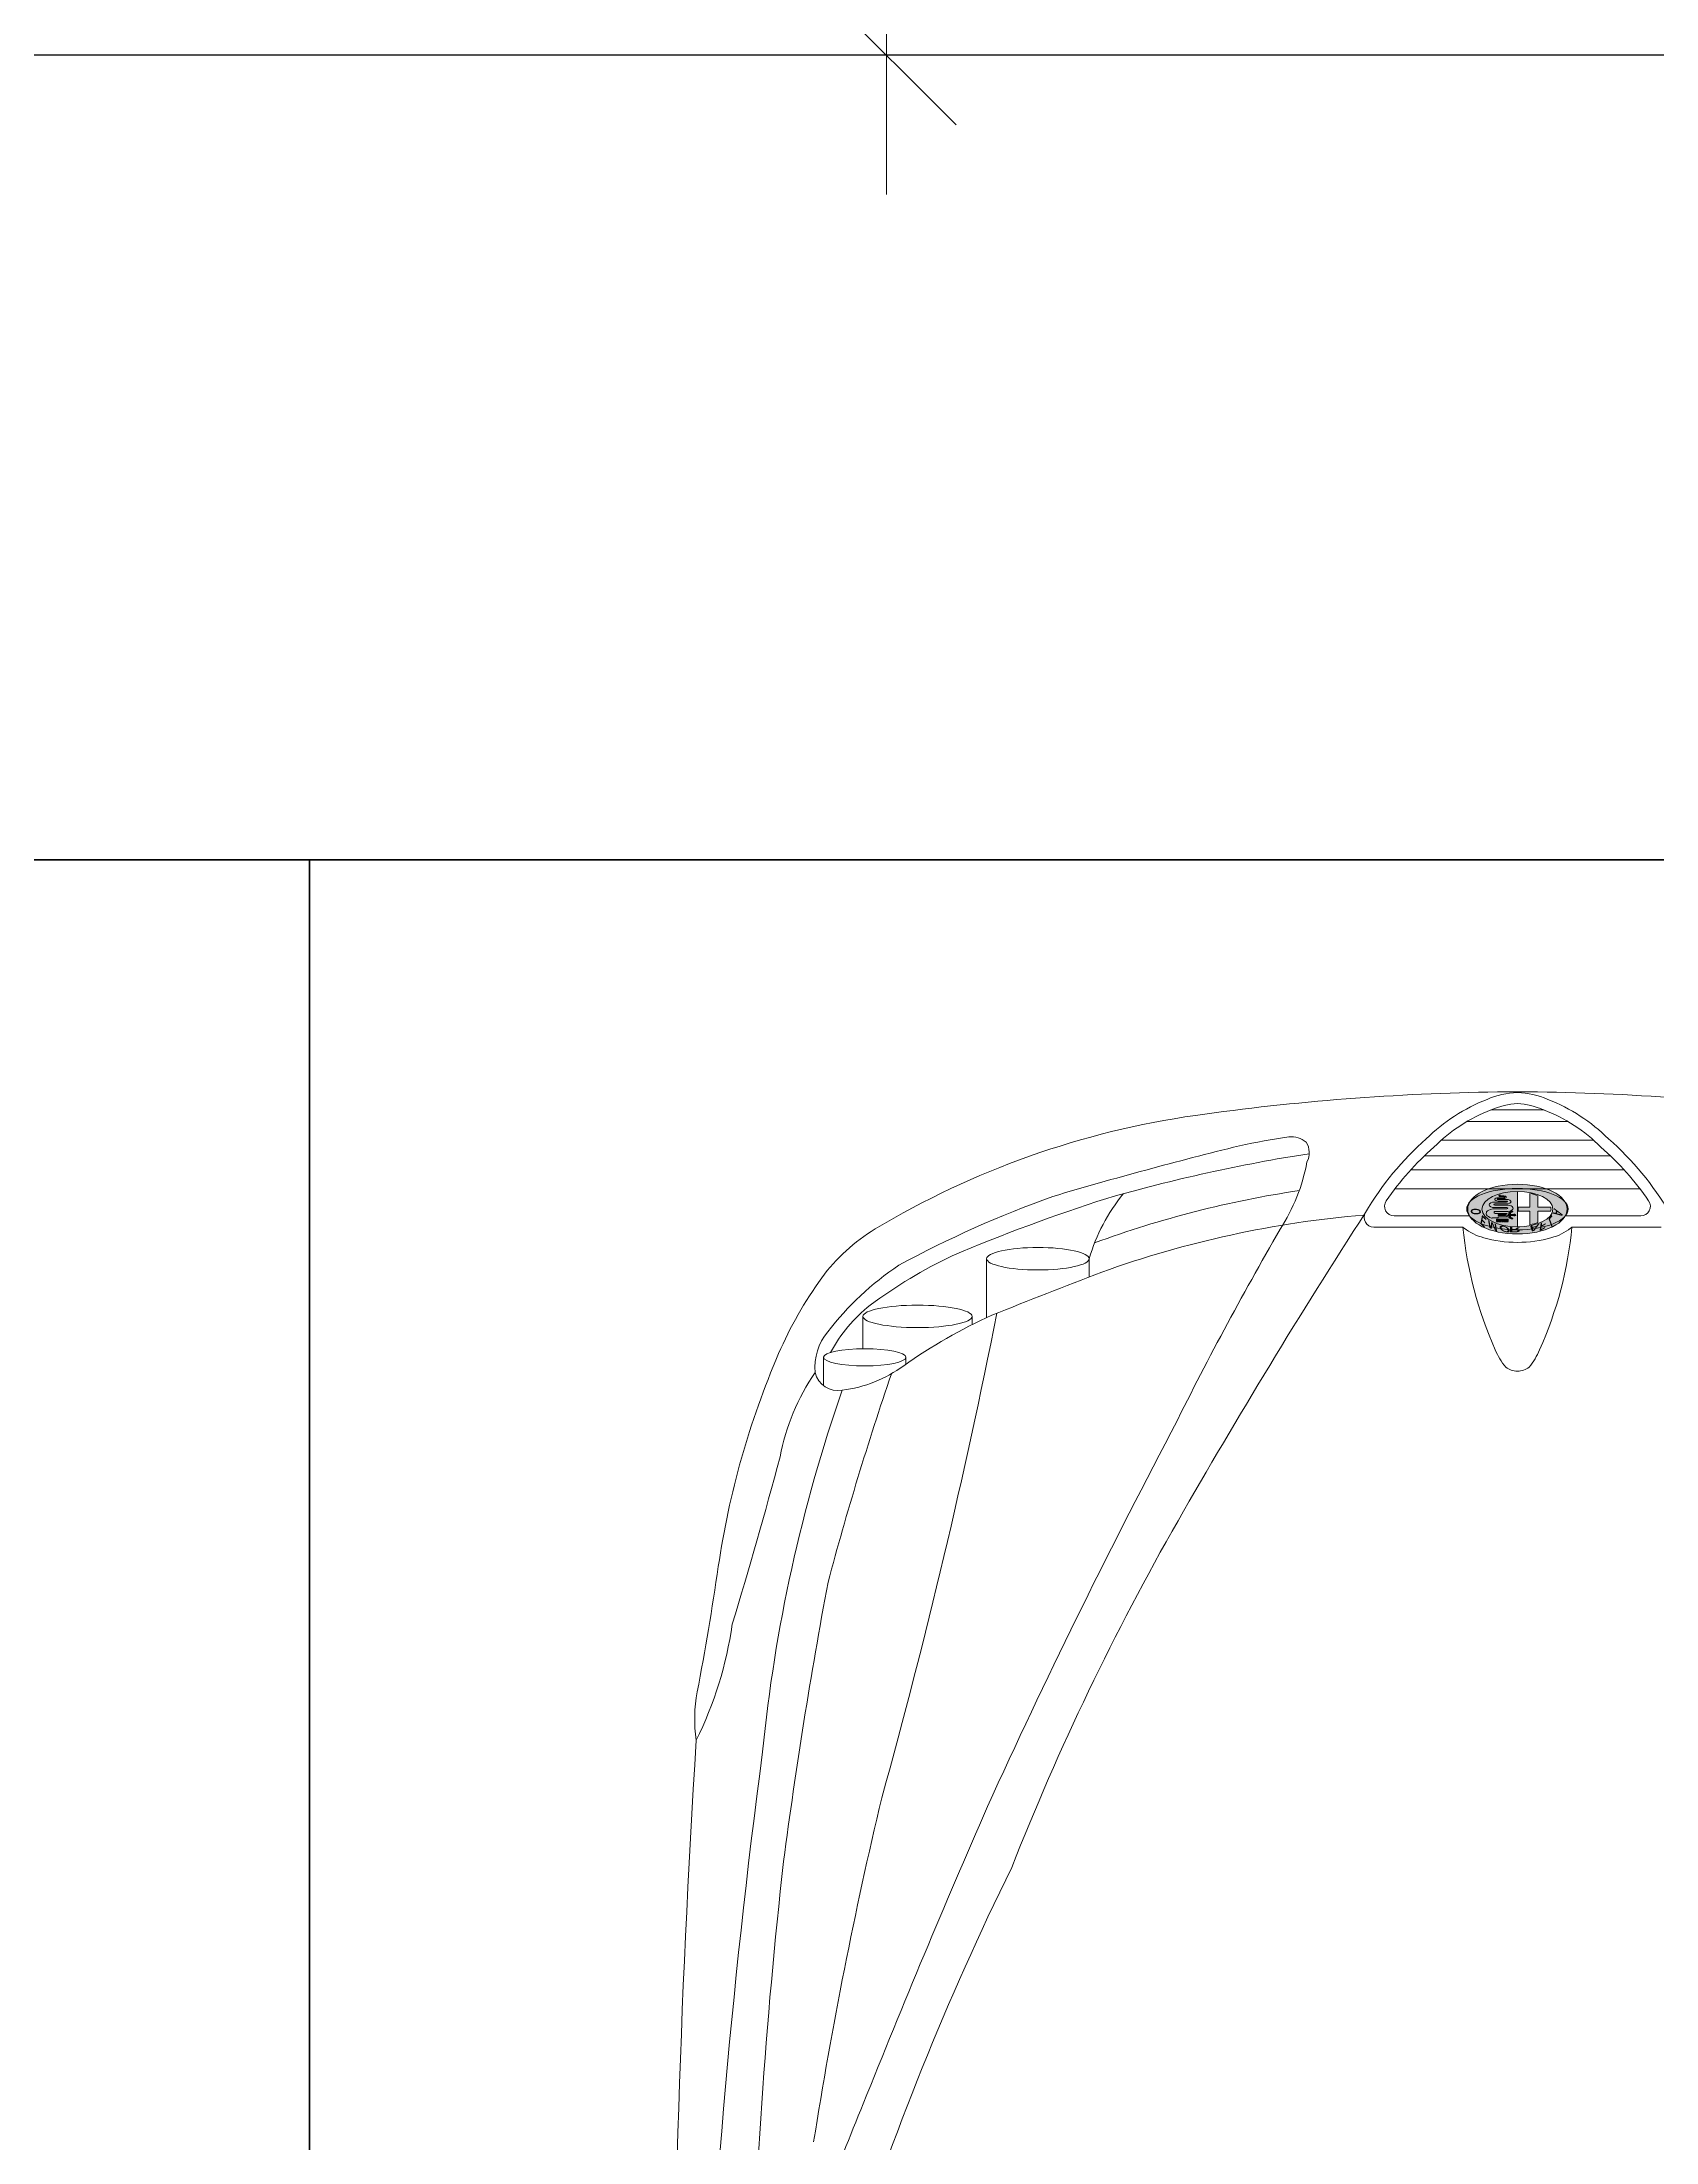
# Model space of a CAD drawing. Header units: metres. Extents: x 2865 to 2957, y -495 to -392.
# Drawn here: x 2881.606 to 2883.276, y -401.739 to -399.567 of the extents above; entities that cross this region are included whole.
import ezdxf

# ---------------------------------------------------------------- set-up
doc = ezdxf.new("R2010")
doc.units = ezdxf.units.M
doc.header["$LTSCALE"] = 12.7
doc.layers.get('Defpoints').update_dxf_attribs({"color": 140})
for name, color, linetype in [('BLK_0_FLR_0_COVERED_PARKING', 7, 'Continuous'), ('BLK_1_COVERED_AREA', 7, 'Continuous'), ('BLK_1_FLR_0_STILT', 7, 'Continuous'), ('BLK_1_LVL_0_BLDG_FOOT_PRINT', 7, 'Continuous'), ('BLK_1_LVL_0_REAR_SETBACK', 7, 'Continuous'), ('PARKING_SLOT', 7, 'Continuous'), ('SEPTIC_TANK', 7, 'Continuous')]:
    doc.layers.add(name, color=color, linetype=linetype)
doc.styles.add('ALFA', font='')
doc.styles.add('Annotative', font='ARIALN.TTF')
doc.styles.get('ALFA').set_extended_font_data('Arial Black')
doc.dimstyles.new('BLD OUTER', dxfattribs={"dimscale": 0.096, "dimtxt": 3, "dimasz": 1.5, "dimexe": 1.523999999999999, "dimexo": 3.96875, "dimgap": 0.889, "dimtad": 0, "dimzin": 0, "dimdsep": 46, "dimtxsty": 'Annotative', "dimblk": 'OBLIQUE', "dimcen": 0, "dimdle": 1.5, "dimclrd": 256, "dimadec": 0, "dimazin": 0, "dimtfac": 1, "dimtofl": 0, "dimtmove": 0, "dimatfit": 3, "dimldrblk": 'OPEN', "dimfxl": 0, "dimtolj": 1, "dimtzin": 0, "dimlwd": 18, "dimlwe": 18, "dimarcsym": 0})

# ---------------------------------------------------------------- blocks, each defined once
blk = doc.blocks.new('A$C43C371B0')
at = {"lineweight": 15}
h = blk.add_hatch(color=8, dxfattribs=at)
edge = h.paths.add_edge_path()
edge.add_ellipse((3.393404252355917, -9e-16), major_axis=(8.360000000000004e-14, -0.0514745894123507), ratio=0.5, start_angle=-1.858779796748422e-10, end_angle=359.9999999998139, ccw=False)
edge = h.paths.add_edge_path(flags=16)
edge.add_ellipse((3.393404252355917, -9e-16), major_axis=(9.52e-14, -0.0367015008214935), ratio=0.5000000000007744, start_angle=-2.971773938043043e-10, end_angle=359.99999999970277, ccw=False)
h = blk.add_hatch(color=8, dxfattribs=at)
edge = h.paths.add_edge_path()
edge.add_line((3.3913753585238, 0.0344954189732665), (3.391375358523859, 0.0212476654355554))
edge.add_line((3.3913753585238, 0.0212476654350757), (3.379666200416686, 0.0212476654351344))
edge.add_ellipse((3.393404252355917, -9e-16), major_axis=(-4.595e-13, -0.0347332631751281), ratio=0.4999999999987149, start_angle=232.2847042553186, end_angle=248.2282091734588)
edge.add_line((3.377276407700032, 0.0128829374685884), (3.391375358523393, 0.0128829374685884))
edge.add_line((3.3913753585238, 0.0128829374685884), (3.3913753585238, 0.0006024279342672998))
edge.add_line((3.3913753585238, 0.0006024279370900001), (3.39537927555936, 0.0006024279371486))
edge.add_line((3.395379275560379, 0.0006024279370900001), (3.395379275560379, 0.0128829374713524))
edge.add_line((3.395379275560379, 0.0128829374685884), (3.409532097012968, 0.0128829374685884))
edge.add_ellipse((3.393404252355917, -9e-16), major_axis=(-4.799e-13, -0.0347332631744186), ratio=0.5000000000017489, start_angle=111.7717908280863, end_angle=127.7152957467168)
edge.add_line((3.407142304295673, 0.0212476654350757), (3.395379275559301, 0.0212476654351344))
edge.add_line((3.395379275560379, 0.0212476654350757), (3.395379275560379, 0.034507922339988))
edge.add_ellipse((3.393404252355917, -9e-16), major_axis=(-3.43e-14, -0.0347332631747701), ratio=0.4999999999755231, start_angle=173.4698994810103, end_angle=186.7090227065723)
h = blk.add_hatch(color=8, dxfattribs=at)
edge = h.paths.add_edge_path(flags=16)
edge.add_ellipse((3.388807397347641, -0.0123043984296674), major_axis=(8e-16, -0.0017700135246412), ratio=0.5000000000000201, start_angle=173.0751502554313, end_angle=255.4624209668984)
edge.add_line((3.387950725657923, -0.0118600985967499), (3.387950725657923, -0.0199703249223022))
edge.add_line((3.387950725657923, -0.0199703249222667), (3.386886605823701, -0.0199703249222667))
edge.add_line((3.386886605823703, -0.0199703249222667), (3.386886605823703, -0.0121806418020141))
edge.add_ellipse((3.385660495260089, -0.0130294447594208), major_axis=(-1.15e-14, -0.0025949672285884), ratio=0.5000000000015891, start_angle=109.0925986205925, end_angle=187.01384112175)
edge.add_line((3.385502060687692, -0.0104538964949903), (3.385502060687692, -0.0199300556754176))
edge.add_line((3.385502060687692, -0.019930055675446), (3.384458229791838, -0.019930055675446))
edge.add_line((3.384458229791838, -0.019930055675446), (3.384458229791838, -0.0261540704761645))
edge.add_line((3.384458229791838, -0.0261540704761574), (3.384156694191188, -0.0261540704761574))
edge.add_line((3.384156694191188, -0.0261540704761574), (3.384156694191188, -0.0270032344023346))
edge.add_ellipse((3.38979098583851, -0.0189201687979805), major_axis=(3.900000000000002e-14, -0.0138678375759633), ratio=0.5000000000006963, start_angle=-54.34775388682431, end_angle=-19.21211782841769)
edge.add_ellipse((3.388828551383863, -0.0205161243728656), major_axis=(8.1e-15, -0.0117983650967511), ratio=0.5000000000007048, start_angle=-12.92283698415955, end_angle=16.05023647543439)
edge.add_ellipse((3.389228371650155, -0.0232956022833246), major_axis=(3.01e-14, -0.008906147532986), ratio=0.5000000000006793, start_angle=16.05023647479652, end_angle=75.05840950048061)
edge.add_ellipse((3.386063495773996, -0.0217197796328401), major_axis=(3.377e-13, -0.0154285745998818), ratio=0.5000000000517408, start_angle=75.4649933675202, end_angle=87.696984258049)
edge.add_line((3.393771552101475, -0.0223397674097798), (3.393771552101475, -0.011083707516482))
edge.add_ellipse((3.394345938941639, -0.01108370751649), major_axis=(-1.5e-14, -0.0011487736803138), ratio=0.5000000000047502, start_angle=90.00000000037448, end_angle=270.00000000037454, ccw=False)
edge.add_line((3.3949203257818, -0.01108370751649), (3.3949203257818, -0.0234028755278937))
edge.add_ellipse((3.397823043199314, -0.0234028755278857), major_axis=(-1.900000000000001e-14, -0.0058054348350506), ratio=0.4999999999979634, start_angle=-89.99999999990638, end_angle=90.00000000009365)
edge.add_line((3.400725760616826, -0.0234028755278857), (3.400725760616857, -0.0112335091148932))
edge.add_ellipse((3.401258520152536, -0.0112335091149438), major_axis=(-1.91e-14, -0.0010655190713169), ratio=0.500000000005975, start_angle=90.00000000051472, end_angle=270.00000000051466, ccw=False)
edge.add_line((3.401791279688186, -0.0112335091149438), (3.401791279688186, -0.0200814680438715))
edge.add_ellipse((3.403511641734453, -0.02008146804382), major_axis=(-4.400000000000002e-15, -0.0034407240925084), ratio=0.4999999999997359, start_angle=-89.99999999996363, end_angle=90.00000000003637)
edge.add_line((3.405232003780721, -0.02008146804382), (3.405232003780721, -0.0142230980048552))
edge.add_ellipse((3.405764763316372, -0.0142230980048188), major_axis=(1.74e-14, -0.0010655190713442), ratio=0.5000000000068285, start_angle=90.00000000099811, end_angle=270.00000000099806, ccw=False)
edge.add_line((3.406297522852051, -0.0142230980048774), (3.406297522852022, -0.0178579857908847))
edge.add_ellipse((3.407076107043714, -0.017677889476909), major_axis=(2.15e-14, -0.0015675484224411), ratio=0.5000000000032794, start_angle=-83.40269467536585, end_angle=2.564718332569964)
edge.add_ellipse((3.406926775079802, -0.0168994358057972), major_axis=(2.46e-14, -0.0023732636858528), ratio=0.5000000000001799, start_angle=8.940072528035698, end_angle=73.41835781519403)
edge.add_ellipse((3.407073775213327, -0.0158473391639422), major_axis=(2.700000000000001e-14, -0.0026293373283213), ratio=0.4999999999986668, start_angle=369.3553144969657, end_angle=408.8733777427346, ccw=False)
edge.add_ellipse((3.407355248648207, -0.017851482403116), major_axis=(1.11e-14, -0.0006055828328566), ratio=0.4999999999885657, start_angle=277.7314498782182, end_angle=347.06751871070827, ccw=False)
edge.add_line((3.407055209755665, -0.0179329515341671), (3.407055209755665, -0.014223098004841))
edge.add_ellipse((3.405693052413699, -0.0142230980048774), major_axis=(-1.7e-14, -0.0027243146840337), ratio=0.4999999999973295, start_angle=90.0000000007141, end_angle=270.0000000007141)
edge.add_line((3.404330895071674, -0.0142230980048774), (3.404330895071674, -0.0200814680438422))
edge.add_ellipse((3.403849557500332, -0.02008146804382), major_axis=(1.17e-14, -0.0009626751426476), ratio=0.5000000000037791, start_angle=269.99999999965047, end_angle=449.9999999996505, ccw=False)
edge.add_line((3.403368219929019, -0.02008146804382), (3.403368219929019, -0.0112335091149216))
edge.add_ellipse((3.401074170661217, -0.0112335091148852), major_axis=(-1.3e-15, -0.004588098535578), ratio=0.4999999999998019, start_angle=89.99999999966744, end_angle=269.9999999996674)
edge.add_line((3.398780121393443, -0.0112335091149438), (3.398780121393443, -0.023402875527907))
edge.add_ellipse((3.398194890465529, -0.0234028755278857), major_axis=(8.5e-15, -0.0011704618557997), ratio=0.5000000000000001, start_angle=269.9999999997928, end_angle=449.9999999997928, ccw=False)
edge.add_line((3.397609659537672, -0.0234028755278564), (3.397609659537672, -0.0111835752489791))
edge.add_ellipse((3.394289969456556, -0.0111835752490155), major_axis=(1.4e-15, -0.0066393801621634), ratio=0.500000000000822, start_angle=89.99999999999412, end_angle=269.9999999999941)
edge.add_line((3.390970279375498, -0.0111835752490155), (3.390970279375498, -0.0232083265997503))
edge.add_ellipse((3.390495279375463, -0.0232083265997361), major_axis=(-4.1e-15, -0.0009500000000044), ratio=0.5000000000038295, start_angle=4.960156729794107e-10, end_angle=90.00000000012398, ccw=False)
edge.add_line((3.390495279375463, -0.0241583265997472), (3.389389100419124, -0.0241583265997472))
edge.add_ellipse((3.389389100419181, -0.0232083265997361), major_axis=(4.1e-15, -0.0009500000000044), ratio=0.5000000000038295, start_angle=269.99999999987597, end_angle=359.999999999504, ccw=False)
edge.add_line((3.388914100419147, -0.0232083265997361), (3.388914100419147, -0.0105472950778651))
edge.add_line((3.388914100419147, -0.0105472950778207), (3.388914100308581, -0.0105472968987162))
edge = h.paths.add_edge_path(flags=16)
edge.add_line((3.390491361462539, -0.0050850649343337), (3.389605562500596, -0.0070974063003302))
edge.add_line((3.389605562500597, -0.0070974063003675), (3.388004855251812, -0.0070974063003382))
edge.add_ellipse((3.387286787641759, -0.0080474063003209), major_axis=(-1.162e-13, -0.0017219129972759), ratio=0.499999999997678, start_angle=123.4845402447074, end_angle=146.515459765652)
edge.add_line((3.387761787641792, -0.0066112710801827), (3.387761787641792, -0.0046876760631056))
edge.add_ellipse((3.387286787641759, -0.0033294613336334), major_axis=(-1.18e-14, -0.0016574822024468), ratio=0.4999999999966286, start_angle=34.97077201851371, end_angle=325.0292279818956)
edge.add_line((3.386811787641752, -0.0046876760631278), (3.386811787641752, -0.0066112710802049))
edge.add_ellipse((3.387286787641816, -0.0080474063003786), major_axis=(-6.29e-14, -0.0017219129975083), ratio=0.5000000000049201, start_angle=213.484540244082, end_angle=236.5154597612832)
edge.add_line((3.386568720031704, -0.0070974063003675), (3.384968012782919, -0.0070974063003675))
edge.add_line((3.384968012782919, -0.0070974063003675), (3.384082213821005, -0.005085064934370999))
edge.add_ellipse((3.383725689710816, -0.0057128087000455), major_axis=(2.000000000000001e-15, -0.0009500000000062), ratio=0.5000000000033628, start_angle=131.3596094155073, end_angle=311.3596094155072)
edge.add_line((3.383369165600567, -0.0063405524656996), (3.38453866815532, -0.0089974063003249))
edge.add_line((3.38453866815532, -0.008997406300331998), (3.386568720031704, -0.0089974063003027))
edge.add_ellipse((3.387286787641759, -0.0080474063003209), major_axis=(-1.24e-14, -0.0017219129973528), ratio=0.4999999999993335, start_angle=-56.51545975980144, end_angle=56.51545976144636)
edge.add_line((3.388004855251841, -0.0089974063002742), (3.390034907128195, -0.0089974063003329))
edge.add_line((3.390034907128195, -0.008997406300331998), (3.391204409682977, -0.0063405524657068))
edge.add_ellipse((3.390847885572759, -0.0057128087000455), major_axis=(-3e-16, -0.0009500000000039), ratio=0.5000000000257468, start_angle=48.6403905841744, end_angle=228.6403905841744)
h.paths.add_polyline_path([(3.381271467237762, -0.0216986809991076), (3.381271467237704, -0.0094777699501138), (3.38306668847025, -0.0094777699501725), (3.383066688470193, -0.0216986809991653)], flags=16)
edge = h.paths.add_edge_path(flags=16)
edge.add_ellipse((3.380578844860428, -0.0180599518492821), major_axis=(-1.72e-14, -0.0009519649967388), ratio=0.4999999999933124, start_angle=2.0747847884194925e-09, end_angle=360.00000000207484, ccw=False)
edge = h.paths.add_edge_path(flags=16)
edge.add_ellipse((3.380578844860428, -0.0206017467135977), major_axis=(-1.72e-14, -0.0009519649967388), ratio=0.4999999999933124, start_angle=2.0747847884194925e-09, end_angle=360.00000000207484, ccw=False)
edge = h.paths.add_edge_path(flags=16)
edge.add_ellipse((3.380578844860428, -0.01558822547464), major_axis=(-1.6e-14, -0.0009519649967388), ratio=0.4999999999933122, start_angle=1.9214780877518933e-09, end_angle=360.0000000019213, ccw=False)
edge = h.paths.add_edge_path(flags=16)
edge.add_ellipse((3.380578844860428, -0.0131164991000263), major_axis=(-1.72e-14, -0.0009519649967388), ratio=0.4999999999933124, start_angle=2.0747847884194925e-09, end_angle=360.00000000207484, ccw=False)
edge = h.paths.add_edge_path(flags=16)
edge.add_ellipse((3.380578844860428, -0.0105747042357107), major_axis=(-1.72e-14, -0.0009519649967388), ratio=0.4999999999933124, start_angle=2.0747847884194925e-09, end_angle=360.00000000207484, ccw=False)
edge = h.paths.add_edge_path()
edge.add_ellipse((3.393404252355917, -9e-16), major_axis=(-1.32e-14, -0.0367015008215058), ratio=0.5000000000000496, start_angle=-89.99999999998971, end_angle=90.00000000001029, ccw=False)
edge.add_line((3.375053501945163, -9e-16), (3.411755002766643, -9e-16))
h = blk.add_hatch(color=8, dxfattribs=at)
h.paths.add_polyline_path([(3.38306668847025, -0.0216986809992239), (3.38275186011687, -0.0216986809992239), (3.38275186011687, -0.0094777699501725), (3.38306668847025, -0.0094777699500561)])
h.paths.add_polyline_path([(3.381995572450396, -0.0216986809991653), (3.381271467237704, -0.0216986809992239), (3.381271467237704, -0.0094777699500561), (3.381995572450337, -0.0094777699501138)])
edge = h.paths.add_edge_path()
edge.add_ellipse((3.380578844860428, -0.0105747042357107), major_axis=(-6.4e-15, -0.0009519649967442), ratio=0.4999999999904461, start_angle=180.0000000007732, end_angle=360.0000000007732, ccw=False)
edge.add_ellipse((3.380578844860428, -0.0105747042357107), major_axis=(-1.63e-14, -0.0009519649967442), ratio=0.5000000000057323, start_angle=1.963314844033448e-09, end_angle=180.0000000019632, ccw=False)
edge = h.paths.add_edge_path()
edge.add_ellipse((3.380578844860428, -0.0131164991000263), major_axis=(1.86e-14, -0.0009519649967297), ratio=0.4999999999980894, start_angle=179.9999999977552, end_angle=359.9999999977552, ccw=False)
edge.add_ellipse((3.380578844860428, -0.0131164991000263), major_axis=(8.4e-15, -0.0009519649967315), ratio=0.5000000000124201, start_angle=-1.0073222256323788e-09, end_angle=179.9999999989926, ccw=False)
edge = h.paths.add_edge_path()
edge.add_ellipse((3.380578844860428, -0.01558822547464), major_axis=(-4.4e-15, -0.0009519649967442), ratio=0.4999999999904461, start_angle=180.0000000005248, end_angle=360.00000000052484, ccw=False)
edge.add_ellipse((3.380578844860428, -0.01558822547464), major_axis=(-1.63e-14, -0.0009519649967442), ratio=0.5000000000057323, start_angle=1.963314844033448e-09, end_angle=180.0000000019632, ccw=False)
edge = h.paths.add_edge_path()
edge.add_ellipse((3.380578844860428, -0.0180599518492821), major_axis=(-6.4e-15, -0.0009519649967442), ratio=0.4999999999904461, start_angle=180.0000000007732, end_angle=360.0000000007732, ccw=False)
edge.add_ellipse((3.380578844860428, -0.0180599518492821), major_axis=(-1.63e-14, -0.0009519649967442), ratio=0.5000000000057323, start_angle=1.963314844033448e-09, end_angle=180.0000000019632, ccw=False)
edge = h.paths.add_edge_path()
edge.add_ellipse((3.380578844860428, -0.0206017467136261), major_axis=(1.86e-14, -0.0009519649967297), ratio=0.4999999999980894, start_angle=179.9999999977552, end_angle=359.9999999977552, ccw=False)
edge.add_ellipse((3.380578844860428, -0.0206017467136261), major_axis=(8.4e-15, -0.0009519649967315), ratio=0.5000000000124201, start_angle=-1.0073222256323788e-09, end_angle=179.9999999989926, ccw=False)
blk.add_hatch(color=8, dxfattribs=at).paths.add_polyline_path([(3.381995572449639, -0.0094777699485427), (3.382751860117538, -0.0094777699485427), (3.382751860117538, -0.0216986809968951), (3.381995572449639, -0.0216986809968951)])
h = blk.add_hatch(color=8, dxfattribs=at)
edge = h.paths.add_edge_path()
edge.add_line((3.390491361462539, -0.0050850649343337), (3.389605562500596, -0.0070974063003595))
edge.add_line((3.389605562500597, -0.0070974063003675), (3.388004855251812, -0.0070974063003089))
edge.add_ellipse((3.387286787641759, -0.0080474063001459), major_axis=(2.980000000000002e-14, -0.0017219129973214), ratio=0.4999999999914665, start_angle=123.4845402344551, end_angle=146.5154597518271)
edge.add_line((3.387761787641792, -0.0066112710801827), (3.387761787641792, -0.0046876760631349))
edge.add_ellipse((3.387286787641759, -0.0033294613335757), major_axis=(0, -0.0016574822024959), ratio=0.5000000000032498, start_angle=34.97077201843253, end_angle=325.0292279815675)
edge.add_line((3.386811787641752, -0.0046876760631278), (3.386811787641752, -0.0066112710801756))
edge.add_ellipse((3.387286787641874, -0.0080474063003209), major_axis=(-6.46e-14, -0.0017219129975488), ratio=0.4999999999933549, start_angle=213.4845402499866, end_angle=236.5154597666294)
edge.add_line((3.386568720031704, -0.0070974063003675), (3.384968012782919, -0.0070974063003675))
edge.add_line((3.384968012782919, -0.0070974063003675), (3.384082213821005, -0.0050850649343417))
edge.add_ellipse((3.383725689710787, -0.0057128087000171), major_axis=(-5.300000000000002e-15, -0.0009500000000168), ratio=0.5000000000087177, start_angle=131.3596094151667, end_angle=311.3596094151667)
edge.add_line((3.383369165600567, -0.0063405524656996), (3.38453866815532, -0.0089974063003249))
edge.add_line((3.38453866815532, -0.008997406300331998), (3.386568720031704, -0.008997406300331998))
edge.add_ellipse((3.387286787641759, -0.0080474063003502), major_axis=(1.19e-14, -0.0017219129973273), ratio=0.4999999999966893, start_angle=-56.51545975964459, end_angle=56.51545976157072)
edge.add_line((3.388004855251841, -0.0089974063002742), (3.390034907128195, -0.0089974063003329))
edge.add_line((3.390034907128195, -0.008997406300331998), (3.391204409682977, -0.0063405524657068))
edge.add_ellipse((3.390847885572759, -0.0057128087000171), major_axis=(5.999999999999997e-16, -0.0009500000000356), ratio=0.4999999999933013, start_angle=48.64039058612162, end_angle=228.6403905861216)
h = blk.add_hatch(color=8, dxfattribs=at)
edge = h.paths.add_edge_path()
edge.add_ellipse((3.388807397347641, -0.0123043984296967), major_axis=(-1.31e-14, -0.0017700135246656), ratio=0.5000000000029445, start_angle=173.0751502564666, end_angle=255.4624209672066)
edge.add_line((3.387950725657923, -0.0118600985967499), (3.387950725657923, -0.0199703249222729))
edge.add_line((3.387950725657923, -0.0199703249222667), (3.386886605823701, -0.0199703249222667))
edge.add_line((3.386886605823703, -0.0199703249222667), (3.386886605823703, -0.0121806418020141))
edge.add_ellipse((3.385660495260089, -0.0130294447594208), major_axis=(-1.2e-15, -0.0025949672285774), ratio=0.5000000000033304, start_angle=109.0925986200107, end_angle=187.0138411213009)
edge.add_line((3.385502060687692, -0.0104538964949903), (3.385502060687692, -0.0199300556754389))
edge.add_line((3.385502060687692, -0.019930055675446), (3.384458229791866, -0.019930055675446))
edge.add_line((3.384458229791838, -0.019930055675446), (3.384458229791838, -0.0261540704761645))
edge.add_line((3.384458229791838, -0.0261540704761574), (3.384156694191158, -0.0261540704761574))
edge.add_line((3.384156694191188, -0.0261540704761574), (3.384156694191188, -0.0270032344023061))
edge.add_ellipse((3.389790985838538, -0.0189201687979521), major_axis=(3.08e-14, -0.0138678375760032), ratio=0.5000000000001835, start_angle=-54.34775388681462, end_angle=-19.21211782844002)
edge.add_ellipse((3.388828551383863, -0.0205161243728949), major_axis=(-3e-15, -0.0117983650967414), ratio=0.4999999999997868, start_angle=-12.92283698408639, end_angle=16.05023647558612)
edge.add_ellipse((3.389228371650155, -0.0232956022833539), major_axis=(-2.67e-14, -0.0089061475330012), ratio=0.5000000000009833, start_angle=16.05023647548903, end_angle=75.05840950071367)
edge.add_ellipse((3.386063495773996, -0.0217197796329281), major_axis=(1.262000000000001e-13, -0.0154285746010964), ratio=0.5000000000126161, start_angle=75.46499336941721, end_angle=87.69698425894755)
edge.add_line((3.393771552101475, -0.0223397674097798), (3.393771552101475, -0.011083707516482))
edge.add_ellipse((3.394345938941639, -0.01108370751649), major_axis=(-1.5e-14, -0.0011487736803138), ratio=0.5000000000047502, start_angle=90.00000000037448, end_angle=270.00000000037454, ccw=False)
edge.add_line((3.3949203257818, -0.01108370751649), (3.3949203257818, -0.0234028755278937))
edge.add_ellipse((3.397823043199314, -0.0234028755278564), major_axis=(-5.200000000000002e-15, -0.0058054348350543), ratio=0.4999999999976502, start_angle=-89.99999999957944, end_angle=90.00000000042056)
edge.add_line((3.400725760616826, -0.0234028755278857), (3.400725760616857, -0.0112335091149509))
edge.add_ellipse((3.401258520152536, -0.0112335091149438), major_axis=(-1.91e-14, -0.0010655190713169), ratio=0.500000000005975, start_angle=90.00000000051472, end_angle=270.00000000051466, ccw=False)
edge.add_line((3.401791279688186, -0.0112335091149438), (3.401791279688186, -0.0200814680438128))
edge.add_ellipse((3.403511641734453, -0.02008146804382), major_axis=(-2e-16, -0.0034407240925138), ratio=0.4999999999989428, start_angle=-89.99999999999814, end_angle=90.00000000000189)
edge.add_line((3.405232003780721, -0.02008146804382), (3.405232003780692, -0.0142230980048845))
edge.add_ellipse((3.405764763316372, -0.0142230980048188), major_axis=(5.8e-15, -0.0010655190713751), ratio=0.500000000005975, start_angle=90.0000000026813, end_angle=270.00000000268125, ccw=False)
edge.add_line((3.406297522852051, -0.0142230980048774), (3.406297522852022, -0.0178579857908554))
edge.add_ellipse((3.407076107043772, -0.0176778894768512), major_axis=(1.3e-15, -0.0015675484224793), ratio=0.4999999999989489, start_angle=-83.40269467536035, end_angle=2.564718332936415)
edge.add_ellipse((3.406926775079802, -0.0168994358058559), major_axis=(-1.96e-14, -0.0023732636858591), ratio=0.5000000000024079, start_angle=8.940072530101823, end_angle=73.41835781595523)
edge.add_ellipse((3.407073775213327, -0.0158473391638845), major_axis=(-1.23e-14, -0.0026293373283568), ratio=0.5000000000020756, start_angle=369.35531449720304, end_angle=408.8733777421533, ccw=False)
edge.add_ellipse((3.407355248648207, -0.0178514824031444), major_axis=(2.73e-14, -0.0006055828328263), ratio=0.4999999999904392, start_angle=277.7314498761058, end_angle=347.0675187070414, ccw=False)
edge.add_line((3.407055209755665, -0.0179329515341671), (3.407055209755694, -0.014223098004841))
edge.add_ellipse((3.405693052413699, -0.0142230980048774), major_axis=(1.43e-14, -0.0027243146840301), ratio=0.499999999997997, start_angle=90.00000000046202, end_angle=270.000000000462)
edge.add_line((3.404330895071674, -0.0142230980048774), (3.404330895071674, -0.0200814680438128))
edge.add_ellipse((3.403849557500332, -0.02008146804382), major_axis=(7.999999999999999e-15, -0.0009626751426586), ratio=0.4999999999981105, start_angle=269.9999999997632, end_angle=449.9999999997632, ccw=False)
edge.add_line((3.403368219929019, -0.02008146804382), (3.403368219929019, -0.0112335091149509))
edge.add_ellipse((3.401074170661217, -0.0112335091149145), major_axis=(7.7e-15, -0.004588098535578), ratio=0.4999999999998019, start_angle=89.99999999945229, end_angle=269.9999999994523)
edge.add_line((3.398780121393443, -0.0112335091149438), (3.398780121393443, -0.0234028755278786))
edge.add_ellipse((3.398194890465558, -0.023402875527915), major_axis=(-1.17e-14, -0.0011704618557633), ratio=0.5000000000031082, start_angle=-89.99999999837809, end_angle=90.00000000162191, ccw=False)
edge.add_line((3.397609659537672, -0.0234028755278564), (3.397609659537643, -0.0111835752490084))
edge.add_ellipse((3.394289969456556, -0.0111835752490155), major_axis=(9.999999999999999e-16, -0.0066393801621689), ratio=0.5000000000004111, start_angle=89.99999999999567, end_angle=269.9999999999956)
edge.add_line((3.390970279375498, -0.0111835752490155), (3.390970279375498, -0.023208326599721))
edge.add_ellipse((3.390495279375463, -0.0232083265997361), major_axis=(4e-15, -0.0009500000000171), ratio=0.5000000000124457, start_angle=359.9999999995162, end_angle=449.99999999987904, ccw=False)
edge.add_line((3.390495279375463, -0.0241583265997472), (3.389389100419181, -0.0241583265997472))
edge.add_ellipse((3.389389100419153, -0.0232083265997067), major_axis=(1.77e-14, -0.0009500000000317), ratio=0.500000000004787, start_angle=270.000000000344, end_angle=359.99999999786553, ccw=False)
edge.add_line((3.388914100419147, -0.0232083265997361), (3.388914100419147, -0.0105472950778358))
edge.add_line((3.388914100419147, -0.0105472950778207), (3.38891410030861, -0.0105472968987455))
at = {"color": 8, "lineweight": 15}
for p, q in [((3.374787365911529, 0.0564009241461747), (3.374787365911529, 0.1486459693759672)), ((3.386357155837118, 0.0495988968312737), (3.386357155837118, 0.1275434358641503)), ((3.414521494392305, 0.1267061422467224), (3.414521494392305, -9e-16)), ((3.433948958231136, 0.1104700269401073), (3.433948958231136, -9e-16)), ((3.448362220807, 0.0964393602013587), (3.448362220807, -9e-16)), ((3.464655882172286, 0.0788276031836865), (3.464655882172286, -9e-16)), ((3.484083346009254, 0.0520230238065116), (3.484083346009254, -9e-16)), ((3.3913753585238, 0.0344954189732665), (3.3913753585238, 0.0212476654350757)), ((3.395379275560379, 0.0212476654350757), (3.395379275560379, 0.0345079223439093)), ((3.495989801218732, 0.0276296849027276), (3.495989801218732, -9e-16)), ((3.377276407700032, 0.0128829374685884), (3.3913753585238, 0.0128829374685884)), ((3.3913753585238, 0.0212476654350757), (3.379666200416162, 0.0212476654350757)), ((3.3913753585238, 0.0128829374685884), (3.3913753585238, 0.0006024279370900001)), ((3.3913753585238, 0.0006024279370900001), (3.395379275560379, 0.0006024279370900001)), ((3.407142304295673, 0.0212476654350757), (3.395379275560379, 0.0212476654350757)), ((3.395379275560379, 0.0006024279370900001), (3.395379275560379, 0.0128829374685884)), ((3.395379275560379, 0.0128829374685884), (3.409532097011804, 0.0128829374685884)), ((3.514625850401818, 0.0207954051271075), (3.514625850401818, -9e-16)), ((3.411755002766847, -9e-16), (3.375053501946851, -9e-16)), ((3.381271467238663, -0.0094777699485427), (3.381271467238663, -0.0216986809968951)), ((3.381271467238663, -0.0094777699485427), (3.383066688468678, -0.0094777699485427)), ((3.381271467238663, -0.0216986809968951), (3.383066688468678, -0.0216986809968951)), ((3.381995572449639, -0.0094777699485427), (3.381995572449639, -0.0216986809968951)), ((3.382751860117538, -0.0094777699485427), (3.382751860117538, -0.0216986809968951)), ((3.383066688468678, -0.0094777699485427), (3.383066688468678, -0.0216986809968951)), ((3.383369165600567, -0.0063405524656996), (3.38453866815532, -0.008997406300331998)), ((3.384968012782919, -0.0070974063003675), (3.384082213821005, -0.0050850649343337)), ((3.385502060687692, -0.019930055675446), (3.384458229791838, -0.019930055675446)), ((3.384458229791838, -0.019930055675446), (3.384458229791838, -0.0261540704761574)), ((3.38453866815532, -0.008997406300331998), (3.386568720031733, -0.008997406300331998)), ((3.386568720031704, -0.0070974063003675), (3.384968012782919, -0.0070974063003675)), ((3.385502060687692, -0.0104538964949903), (3.385502060687692, -0.019930055675446)), ((3.386811787641752, -0.0046876760631278), (3.386811787641752, -0.0066112710801827)), ((3.386886605823703, -0.0199703249222667), (3.386886605823703, -0.0121806418020283)), ((3.387950725657923, -0.0199703249222667), (3.386886605823703, -0.0199703249222667)), ((3.387761787641792, -0.0066112710801827), (3.387761787641792, -0.0046876760631278)), ((3.387950725657923, -0.0118600985967499), (3.387950725657923, -0.0199703249222667)), ((3.389605562500597, -0.0070974063003675), (3.388004855251812, -0.0070974063003089)), ((3.388004855251841, -0.0089974063002742), (3.390034907128195, -0.008997406300331998)), ((3.388914100419147, -0.0105472950778207), (3.388914100308582, -0.0105472968987313)), ((3.388914100419147, -0.0232083265997361), (3.388914100419147, -0.0105472950778207)), ((3.390491361462539, -0.0050850649343337), (3.389605562500597, -0.0070974063003675)), ((3.390034907128195, -0.008997406300331998), (3.391204409683006, -0.0063405524656996)), ((3.390970279375498, -0.0111835752490155), (3.390970279375498, -0.0232083265997361)), ((3.393771552101475, -0.0223397674097798), (3.393771552101475, -0.01108370751649)), ((3.3949203257818, -0.01108370751649), (3.3949203257818, -0.0234028755278857)), ((3.397609659537672, -0.0234028755278564), (3.397609659537644, -0.0111835752490155)), ((3.398780121393443, -0.0112335091149438), (3.398780121393443, -0.0234028755278857)), ((3.400725760616826, -0.0234028755278857), (3.400725760616885, -0.0112335091149438)), ((3.401791279688186, -0.0112335091149438), (3.401791279688186, -0.02008146804382)), ((3.403368219929019, -0.02008146804382), (3.403368219929019, -0.0112335091149438)), ((3.404330895071674, -0.0142230980048774), (3.404330895071674, -0.02008146804382)), ((3.405232003780721, -0.02008146804382), (3.405232003780663, -0.0142230980048774)), ((3.406297522852051, -0.0142230980048774), (3.406297522852022, -0.0178579857908776)), ((3.407055209755665, -0.0179329515341671), (3.407055209755722, -0.0142230980048188)), ((3.414521494392305, -0.1267061422392732), (3.414521494392305, -9e-16)), ((3.433948958231136, -0.1104700269326573), (3.433948958231136, -9e-16)), ((3.448362220807, -0.0964393601864577), (3.448362220807, -9e-16)), ((3.464655882172286, -0.0788276031762365), (3.464655882172286, -9e-16)), ((3.484083346009254, -0.0520230237990624), (3.484083346009254, -9e-16)), ((3.495989801218732, -0.0276296848952775), (3.495989801218732, -9e-16)), ((3.514625850401818, -0.0207954051122075), (3.514625850401818, -9e-16)), ((3.384458229791838, -0.0261540704761574), (3.384156694191188, -0.0261540704761574)), ((3.384156694191188, -0.0261540704761574), (3.384156694191188, -0.0270032344023061)), ((3.390495279375463, -0.0241583265997472), (3.389389100419181, -0.0241583265997472)), ((3.374787365911529, -0.0564009241387256), (3.374787365911529, -0.1486459693759681)), ((3.386357155837118, -0.0495988968238237), (3.386357155837118, -0.1275434358492502)), ((3.342093882178887, -0.4430573614910252), (3.323205056780949, -0.4430573614910252)), ((3.282455445127561, -0.5642567334845668), (3.273822839856147, -0.5642567334845668)), ((3.342093882178887, -0.5492392183169726), (3.281073965333401, -0.5492392183169726)), ((3.24011362699978, -0.6327946856394417), (3.232946784395723, -0.6327946856394417)), ((3.282455445127561, -0.6772332835122948), (3.248986673301085, -0.6772332835122948)), ((3.210684901187197, -0.7179056567326195), (3.239921246837824, -0.7179056567326195))]:
    blk.add_line(p, q, dxfattribs=at)
for centre, radius, start, end in [((1.047844060106203, -0.0138771510720259), 2.467025453272737, 0.8052841692475281, 8.085958211763673), ((3.232167580498382, -0.1112321139201526), 0.3113791915078093, 41.30059782942793, 59.57536787895378), ((3.396357155835255, 0.1275434358641503), 0.01, 55.48636343147083, 180), ((3.232167580498382, -0.1112321139201526), 0.2997791915078094, 41.23501457560862, 55.48636343147083), ((3.333900567714124, -0.0363840557113298), 0.1858718525900045, 21.40777508016274, 44.66700338587509), ((3.333900567714124, -0.0363840557113298), 0.1742718525900045, 21.37158523823603, 44.77833489633576), ((3.412723034499212, -0.3441035176813605), 0.402297058000154, 95.41089685316479, 114.1759845570849), ((3.273773307055234, -0.0403700453937059), 0.0683390787299807, 112.1873173359775, 129.8498134995956), ((3.422801679991185, -0.0045278931856156), 0.0799216980665608, 3.2477807387338, 23.33001294891763), ((3.430360726095735, -0.002171497926116), 0.0836465042106452, 1.487589315348346, 23.70727367322697), ((3.244290891652926, 0.0003552384600036), 0.0185080833916919, 140.6288091858547, 181.0997851059759), ((3.244290891652926, -0.0003552384525545), 0.0185080833916919, 178.9002148940239, 219.3711908141453), ((3.422801679991185, 0.0045278931856148), 0.0799216980665608, 336.6699870510824, 356.7522192612662), ((3.430360726095735, 0.0021714979335661), 0.0836465042106452, 336.2927263267731, 358.5124106846516), ((3.273773307055234, 0.0403700454011551), 0.0683390787299807, 230.1501865004043, 247.8126826640224), ((1.047844060106203, 0.013877151079476), 2.467025453272737, 351.9140417882363, 359.1947158307524), ((3.412723034499212, 0.3441035176888105), 0.402297058000154, 245.8240154429151, 264.5891031468352), ((3.333900567714124, 0.0363840557187789), 0.1742718525900045, 315.2216651036642, 338.6284147617638), ((3.333900567714124, 0.0363840557187789), 0.1858718525900045, 315.3329966141249, 338.5922249198373), ((3.232167580498382, 0.1112321139276027), 0.2997791915078094, 304.5136365685291, 318.7649854243913), ((3.232167580498382, 0.1112321139276027), 0.3113791915078093, 300.4246321210462, 318.6994021705721), ((3.396357155835255, -0.1275434358492502), 0.01, 180, 304.5136365685291), ((3.384787365911527, -0.1486459693759681), 0.01, 180, 300.4246321210462), ((-0.3591391293462363, 5.649981757678093), 6.91224208339748, 299.7507520076957, 302.8450995271118), ((2.331568965502083, -0.0709795760139826), 1.059312271629597, 340.1772395382498, 355.2355088201157), ((1.743276018392294, 0.0517194011211393), 1.728250227380249, 343.9917327783864, 351.1080957011976), ((3.451636113995686, -0.2352852354496724), 0.019887135027923, 56.66038784909766, 118.1927186051171), ((2.364583864875136, -0.0709795760139826), 1.059312271629597, 339.7554299509276, 351.595941241263), ((3.477832002418115, -0.4081783269196757), 0.1937185008803989, 100.5869296481685, 122.9165480309105), ((2.709874977443367, -0.1247251303046948), 0.7665132929611725, 347.7324117254074, 351.6130563423831), ((3.444354828802868, -0.2342215742468836), 0.0239472616754589, 354.4757303408384, 40.49401472755364), ((1.496361441222951, 3.000960376046597), 3.749668756385605, 296.3823429123873, 300.0241095315713), ((-0.6594011907428508, 0.7252969710379836), 4.241017650952135, 343.4799126782466, 346.1824091420765), ((2.612321258101612, -0.2083897591680293), 0.8868382863687042, 329.0455612354329, 351.9140417882363), ((1.709735766787082, 2.025393229231238), 2.738769871686316, 291.4729379554344, 299.8018119188889), ((-0.2271971585340795, 6.055032983504236), 7.253944118841485, 294.4510169717219, 297.8590868907623), ((3.290893799481913, -0.264466010369361), 0.1857856807277768, 285.9969871239488, 309.6254462857567), ((-2.311187487369402, 1.715819631800055), 6.033832050505608, 338.0073614829499, 339.1657788948946), ((1.555577165508642, 0.1700055135190484), 1.942278735188605, 337.1264314626606, 342.1643465480193), ((2.307152407897635, -0.0858565998747949), 1.168129285300634, 331.6701004192336, 340.2470992924819), ((1.345345884662121, 2.259294085904955), 3.100204572364951, 287.7700559196768, 296.162729699162), ((4.620959818284957, -7.275901953279972), 6.868300677954148, 101.2107240140825, 105.509275419726), ((-1.490145574657245, 9.217192661508916), 10.65644946544151, 291.8033197049376, 293.5951100059692), ((2.783160188950597, -0.3180836016163235), 0.5489545043499316, 324.7399614538047, 335.7242106299194), ((2.874938421839847, -0.3591685505062347), 0.5215888867404331, 323.4673922999878, 334.3492548136247), ((2.172435554457828, 2.415639687679708), 3.238471782629177, 284.9404874918328, 288.9321739865842), ((3.34148106143251, -0.7157816980406646), 0.1365450262006239, 143.7225671408083, 172.7988734525199), ((3.072347628617658, -0.4624046786502012), 0.3174754843511151, 307.6944068670327, 325.9445028555132), ((1.704496330287307, 3.858133675195277), 4.643160244413507, 278.968497902077, 283.4491713802941), ((3.172883256662637, -0.5749242160767319), 0.1538016631735739, 297.9811057306866, 321.9782034497412), ((3.211877732630819, -0.567991052329541), 0.1877095026750883, 306.0102096931164, 329.0455612354329), ((1.480122295243665, 1.713752954401075), 2.586716046575249, 287.6072012447009, 292.4490528704268), ((2.013130188219249, 4.600935329444706), 5.406492307262592, 277.4981073227636, 280.5967911935442), ((2.672814712449908, 0.8318498905003064), 1.620733647999087, 275.6407418337969, 289.2072293151752), ((3.230109114103019, -0.7030018345862632), 0.0244831362716428, 169.7980027778158, 256.2278453266333), ((3.229062612565233, -0.6679220933020124), 0.0590529261280753, 265.3552147367435, 309.3029381116756), ((3.095378739349543, -0.5392114891856914), 0.2275918453091635, 280.5483850320689, 304.4976915150604), ((3.082748780848458, -0.3903268816694618), 0.4073429330176683, 293.3001866856368, 306.0102096931164), ((2.077281725212932, 4.93823621097952), 5.733547719913718, 271.4001835109097, 276.4226038766677), ((1.787848697373644, 7.072221251197157), 7.922382426733773, 272.1976794842566, 277.5743408723542), ((4.670688745584338, -6.459366547264159), 5.89924985469101, 105.0684604801858, 106.8174927071376), ((2.895898577606305, 0.0435305449813601), 0.8797254740934539, 278.3433529960695, 293.3001866856368), ((3.021545559296384, -1.20907721939683), 0.4008245216243319, 98.26969636321891, 116.2978358650268), ((3.480273189874366, -3.941102687433362), 3.147531121197766, 98.34335299606956, 100.7342751556464), ((2.052793448867277, 11.76807902593165), 12.64259579115568, 269.9066908402009, 273.5879063596058), ((2.865742992516606, -0.6994241627976301), 0.1518820115487522, 261.756209189621, 280.7342751556465)]:
    blk.add_arc(centre, radius, start, end, dxfattribs=at)
at = {"color": 8, "lineweight": 15, "extrusion": (0, 0, -1)}
for centre, major_axis, ratio in [((3.393404252355917, -9e-16), (8.36e-14, -0.0514745894123507), 0.5), ((3.393404252355917, -9e-16), (0, -0.0525250327444837), 0.4076610448144926), ((3.393404252355917, -9e-16), (9.52e-14, -0.0367015008214935), 0.5000000000007744), ((3.380578844860195, -0.0105747042298319), (-5.940000000000004e-14, -0.000951964996716), 0.5), ((3.380578844860195, -0.0131164990961557), (-5.940000000000004e-14, -0.000951964996716), 0.5), ((3.380578844860195, -0.0155882254764439), (-5.940000000000004e-14, -0.000951964996716), 0.5), ((3.380578844860195, -0.0180599518492821), (-5.940000000000004e-14, -0.000951964996716), 0.5), ((3.380578844860195, -0.020601746708155), (-5.940000000000004e-14, -0.000951964996716), 0.5), ((3.342093882178887, -0.4961482899039989), (0, -0.05309092841434901), 0.2187415649422984), ((3.282455445127561, -0.6207450084984308), (0, -0.0564882750166476), 0.2055858983509719), ((3.24011362699978, -0.6753501711860306), (0, -0.04255548554613139), 0.20870978798929)]:
    blk.add_ellipse(centre, major_axis=major_axis, ratio=ratio, dxfattribs=at)
for centre, major_axis, ratio, start_param, end_param in [((3.393404252355917, -9e-16), (-3.43e-14, -0.0347332631747701), 0.4999999999755236, 3.024498117769043, 3.255564408132356), ((3.393404252355917, -9e-16), (-4.594e-13, -0.034733263175128), 0.499999999998716, 1.950785760773539, 2.229052415902996), ((3.393404252355917, -9e-16), (-4.8e-13, -0.0347332631744186), 0.5000000000017497, 4.054132891241065, 4.332399546379078), ((3.383725689710787, -0.0057128087000171), (5.600000000000003e-15, -0.0009500000000319), 0.499999999980737, 0.8489349651836647, 3.990527618773457), ((3.385660495260089, -0.0130294447594208), (-1.2e-15, -0.0025949672285774), 0.5000000000033304, 3.019178032811319, 4.379160271703777), ((3.387286787641759, -0.0033294613335757), (0, -0.0016574822024959), 0.5000000000032498, 0.6103551136859507, 5.672830193493635), ((3.387286787641874, -0.0080474063003209), (-6.46e-14, -0.0017219129975488), 0.499999999993355, 2.155211802383724, 2.557177177710964), ((3.387286787641759, -0.0080474063003502), (1.19e-14, -0.0017219129973273), 0.4999999999966893, -0.9863808511177786, 0.9863808510841608), ((3.387286787641759, -0.0080474063001459), (2.980000000000002e-14, -0.0017219129973214), 0.4999999999914665, 3.726008129436971, 4.127973504776934), ((3.388807397347641, -0.0123043984296967), (-1.31e-14, -0.0017700135246656), 0.5000000000029445, 1.824524946186033, 3.262454081820334), ((3.390847885572759, -0.0057128087000171), (-1.33e-14, -0.0009500000000249), 0.4999999999937489, 2.292657688411084, 5.434250342000877), ((3.394289969456556, -0.0111835752490155), (2.57e-14, -0.0066393801621689), 0.4999999999982193, 1.570796326796831, 4.712388980386625), ((3.394345938941639, -0.01108370751649), (-1.5e-14, -0.0011487736803138), 0.5000000000047502, 1.57079632678836, 4.712388980378152), ((3.401074170661217, -0.0112335091149145), (-7.7e-15, -0.004588098535578), 0.4999999999998019, 1.570796326785337, 4.71238898037513), ((3.401258520152536, -0.0112335091149438), (-1.91e-14, -0.0010655190713169), 0.500000000005975, 1.570796326785913, 4.712388980375706), ((3.403511641734453, -0.02008146804382), (2e-16, -0.0034407240925138), 0.4999999999989428, -1.570796326794863, 1.570796326794929), ((3.403849557500332, -0.02008146804382), (7.999999999999999e-15, -0.0009626751426586), 0.4999999999981105, -1.570796326790763, 1.570796326799029), ((3.405764763316372, -0.0142230980048188), (5.8e-15, -0.0010655190713751), 0.500000000005975, 1.570796326748099, 4.712388980337893), ((3.407076107043772, -0.0176778894768512), (1.3e-15, -0.0015675484224793), 0.4999999999989487, -0.0447627792960015, 1.455651627120581), ((3.407355248648207, -0.0178514824031444), (2.73e-14, -0.0006055828328263), 0.4999999999904392, 0.2257143790147005, 1.435857070503942), ((3.406926775079802, -0.0168994358058559), (-1.96e-14, -0.0023732636858591), 0.5000000000024079, -1.281392075295731, -0.1560337010173769), ((3.407073775213327, -0.0158473391638845), (-1.23e-14, -0.0026293373283568), 0.5000000000020756, -0.8530013581714877, -0.163281040535751), ((3.389790985838538, -0.0189201687979521), (3.08e-14, -0.0138678375760032), 0.5000000000001835, 0.3353147123873814, 0.9485472463884612), ((3.388828551383863, -0.0205161243728949), (-3e-15, -0.0117983650967414), 0.4999999999997871, -0.2801294722226686, 0.2255460540708012), ((3.389389100419153, -0.0232083265997067), (1.77e-14, -0.0009500000000317), 0.500000000004787, 3.72531e-11, 1.570796326788892), ((3.389228371650155, -0.0232956022833539), (-2.67e-14, -0.0089061475330012), 0.5000000000009834, -1.310016377097646, -0.2801294722209739), ((3.390495279375463, -0.0232083265997361), (4e-15, -0.0009500000000171), 0.5000000000124457, -1.570796326792785, 8.4437e-12), ((3.386063495773996, -0.0217197796329281), (1.262000000000001e-13, -0.0154285746010964), 0.5000000000126167, -1.530601119388274, -1.317112604292019), ((3.397823043199314, -0.0234028755278564), (1.15e-14, -0.0058054348350543), 0.5000000000001568, -1.570796326787013, 1.570796326802779), ((3.398194890465558, -0.023402875527915), (-1.17e-14, -0.0011704618557633), 0.5000000000031082, 4.712388980356383, 7.853981633946175)]:
    blk.add_ellipse(centre, major_axis=major_axis, ratio=ratio, start_param=start_param, end_param=end_param, dxfattribs=at)
at = {"color": 8, "lineweight": 15, "extrusion": (0, 0, -0.9999999999999998)}
blk.add_ellipse((3.405693052413699, -0.0142230980048774), major_axis=(-1.239999999999999e-14, -0.002724314684030099), ratio=0.5000000000033383, start_param=1.570796326782599, end_param=4.712388980372391, dxfattribs=at)
at = {"color": 8, "lineweight": 15}
for points in [[(3.374787365911529, 0.0564009241461747), (3.374364512311294, 0.05593096917867599), (3.373958763668313, 0.0554530023634428), (3.369039059678092, 0.0493241905272006), (3.365968122789635, 0.0424612029418343), (3.360546760594472, 0.0242591300904751), (3.358982869071885, 0.0121345823183647), (3.358980098232627, -9e-16)], [(3.374787365911529, -0.0564009241387256), (3.374364512311294, -0.0559309691637759), (3.373958763668313, -0.0554530023485427), (3.369039059678092, -0.0493241905197506), (3.365968122789635, -0.0424612029343843), (3.360546760594472, -0.0242591300830251), (3.358982869071885, -0.0121345823109156), (3.358980098232627, -9e-16)]]:
    blk.add_open_spline(points, degree=3, knots=[6.712860998653053, 6.712860998653053, 6.712860998653053, 6.712860998653053, 6.753094172792809, 6.753094172792809, 7.223003038406035, 7.223003038406035, 7.854761136981457, 7.854761136981457, 7.854761136981457, 7.854761136981457], dxfattribs=at)
at = {"color": 8, "lineweight": 15, "style": 'ALFA'}
for s, height, rotation, oblique, width, p in [('A', 0.0101858003287717, 14.95178043380952, 348.8677235803597, 0.5262744284287466, (3.388693293012272, 0.0364527154304959)), ('A', 0.0057424416706365, 74.73815620911572, 327.7590973622861, 1.655805802671505, (3.37568382058764, 0.0129294726693834)), ('F', 0.0067385627630152, 61.95265442451515, 323.1854645314345, 1.202452777201758, (3.378491375706508, 0.0232983372212905)), ('L', 0.0085926793883152, 41.08241976143862, 331.2131275226174, 0.7395122457898232, (3.382940048390039, 0.0317009622278564)), ('R', 0.0052258606609944, 90.60044847844459, 1.80002786563342, 1.999341283530483, (3.374765598844824, -0.0088142051180329)), ('O', 0.0056777102453049, 104.210681747506, 31.1578916279961, 1.693776624883808, (3.377485419234493, -0.0199989854490346)), ('M', 0.0066557276374472, 117.1014775472161, 36.86246882475137, 1.232569741345363, (3.382589022236759, -0.0311865251843848)), ('E', 0.0080770736924025, 132.890691484078, 32.04675379530191, 0.8369403277492716, (3.387938840365618, -0.0371132820876525)), ('O', 0.0104466574548967, 181.6734568135579, 358.7450189533499, 0.500320014307277, (3.393854563228873, -0.0377625195174263))]:
    blk.add_text(s, height=height, rotation=rotation, dxfattribs=dict(at, oblique=oblique, width=width)).set_placement(p)
blk = doc.blocks.new('A$C3D04333F')
blk.add_lwpolyline([(0, 0), (5, 0), (5, 2.5), (0, 2.5)], close=True)
at = {"xscale": -1}
blk.add_blockref('A$C43C371B0', (3.754807885192348, 1.25), dxfattribs=at)
blk = doc.blocks.new('_Oblique')
at = {"color": 0, "linetype": 'ByBlock', "lineweight": -2}
blk.add_line((-0.5, -0.5), (0.5, 0.5), dxfattribs=at)
blk = doc.blocks.new('*D134')
at = {"layer": 'Defpoints', "color": 0}
for p in [(2882.47984403039, -395.4577910933369), (2882.47984403039, -399.5803376895347), (2882.47984403039, -399.5803376895347)]:
    blk.add_point(p, dxfattribs=at)
at = {"layer": 'SEPTIC_TANK', "lineweight": 18}
for p, q in [((2882.47984403039, -395.3137910933369), (2882.47984403039, -397.1232265305899)), ((2882.47984403039, -399.7243376895347), (2882.47984403039, -397.9149022522816))]:
    blk.add_line(p, q, dxfattribs=at)
at = {"layer": 'SEPTIC_TANK', "color": 0, "lineweight": 18}
for p, q in [((2882.098844030389, -395.4577910933369), (2882.33354003039, -395.4577910933369)), ((2882.098844030389, -399.5803376895347), (2882.33354003039, -399.5803376895347))]:
    blk.add_line(p, q, dxfattribs=at)
at = {"layer": 'SEPTIC_TANK', "lineweight": 18, "xscale": 0.144, "yscale": 0.144, "zscale": 0.144}
for p, rotation in [((2882.47984403039, -395.4577910933369), 90), ((2882.47984403039, -399.5803376895347), 270)]:
    blk.add_blockref('_Oblique', p, dxfattribs=dict(at, rotation=rotation))
at = {"layer": 'SEPTIC_TANK', "color": 0, "insert": (2882.47984403039, -397.5190643914353), "char_height": 0.288, "attachment_point": 5, "rotation": 90, "style": 'Annotative'}
blk.add_mtext('\\A1;4.12', dxfattribs=at)
blk = doc.blocks.new('_Open')
at = {"color": 0, "linetype": 'ByBlock', "lineweight": -2}
for p, q in [((-1, 0.1666666666666666), (0, 0)), ((-1, -0.1666666666666666), (0, 0)), ((0, 0), (-1, 0))]:
    blk.add_line(p, q, dxfattribs=at)

msp = doc.modelspace()

# ---------------------------------------------------------------- linework, layer by layer
msp.add_lwpolyline([(2871.319088417417, -460.9565869872133), (2884.762750325981, -460.9565869872133), (2884.762750325981, -399.5803376895347), (2871.319088417417, -399.5803376895332)], close=True)
at = {"layer": 'BLK_0_FLR_0_COVERED_PARKING', "color": 173}
msp.add_lwpolyline([(2871.319088417418, -460.9565869872133), (2884.762750325982, -460.9565869872133), (2884.762750325982, -399.5803376895347), (2871.319088417418, -399.5803376895332)], close=True, dxfattribs=at)
at = {"layer": 'BLK_1_COVERED_AREA', "color": 140}
msp.add_lwpolyline([(2871.319088417418, -460.9565869872133), (2884.762750325982, -460.9565869872133), (2884.762750325982, -399.5803376895347), (2871.319088417418, -399.5803376895332)], close=True, dxfattribs=at)
at = {"layer": 'BLK_1_FLR_0_STILT', "color": 7}
msp.add_lwpolyline([(2871.319088417418, -460.9565869872133), (2884.762750325982, -460.9565869872133), (2884.762750325982, -399.5803376895347), (2871.319088417418, -399.5803376895332)], close=True, dxfattribs=at)
at = {"layer": 'BLK_1_LVL_0_BLDG_FOOT_PRINT', "color": 1}
msp.add_lwpolyline([(2871.319088417418, -460.9565869872133), (2884.762750325982, -460.9565869872133), (2884.762750325982, -399.5803376895347), (2871.319088417418, -399.5803376895332)], close=True, dxfattribs=at)
at = {"layer": 'BLK_1_LVL_0_REAR_SETBACK', "color": 11}
msp.add_lwpolyline([(2871.319088417418, -399.5803376895347), (2871.319088417418, -397.9124189616404), (2878.502515323885, -394.6463258704218), (2884.762750325982, -393.0781672158005), (2884.762750325981, -399.5803376895347)], close=True, dxfattribs=at)
at = {"layer": 'PARKING_SLOT', "color": 30}
for points in [[(2879.38275032598, -400.4126241762403), (2881.88275032598, -400.4126241762403), (2881.88275032598, -405.4126241762403), (2879.38275032598, -405.4126241762403)], [(2881.88275032598, -400.4126241762403), (2884.382750325979, -400.4126241762403), (2884.382750325979, -405.4126241762403), (2881.88275032598, -405.4126241762403)]]:
    msp.add_lwpolyline(points, close=True, dxfattribs=at)

# ---------------------------------------------------------------- block references
at = {"rotation": 270}
for p in [(2879.38275032598, -400.4126241762403), (2881.88275032598, -400.4126241762403)]:
    msp.add_blockref('A$C3D04333F', p, dxfattribs=at)

# ---------------------------------------------------------------- dimensions: what is measured, and where the dimension line sits
at = {"layer": 'SEPTIC_TANK', "color": 1}
dim = msp.add_aligned_dim(p1=(2882.47984403039, -395.4577910933369), p2=(2882.47984403039, -399.5803376895347), distance=0, dimstyle='BLD OUTER', override={"dimpost": '\\X'}, dxfattribs=at)
dim.commit()
dim.dimension.update_dxf_attribs({"geometry": '*D134', "text_midpoint": (2882.47984403039, -397.5190643914353)})

doc.saveas('drawing.dxf')
